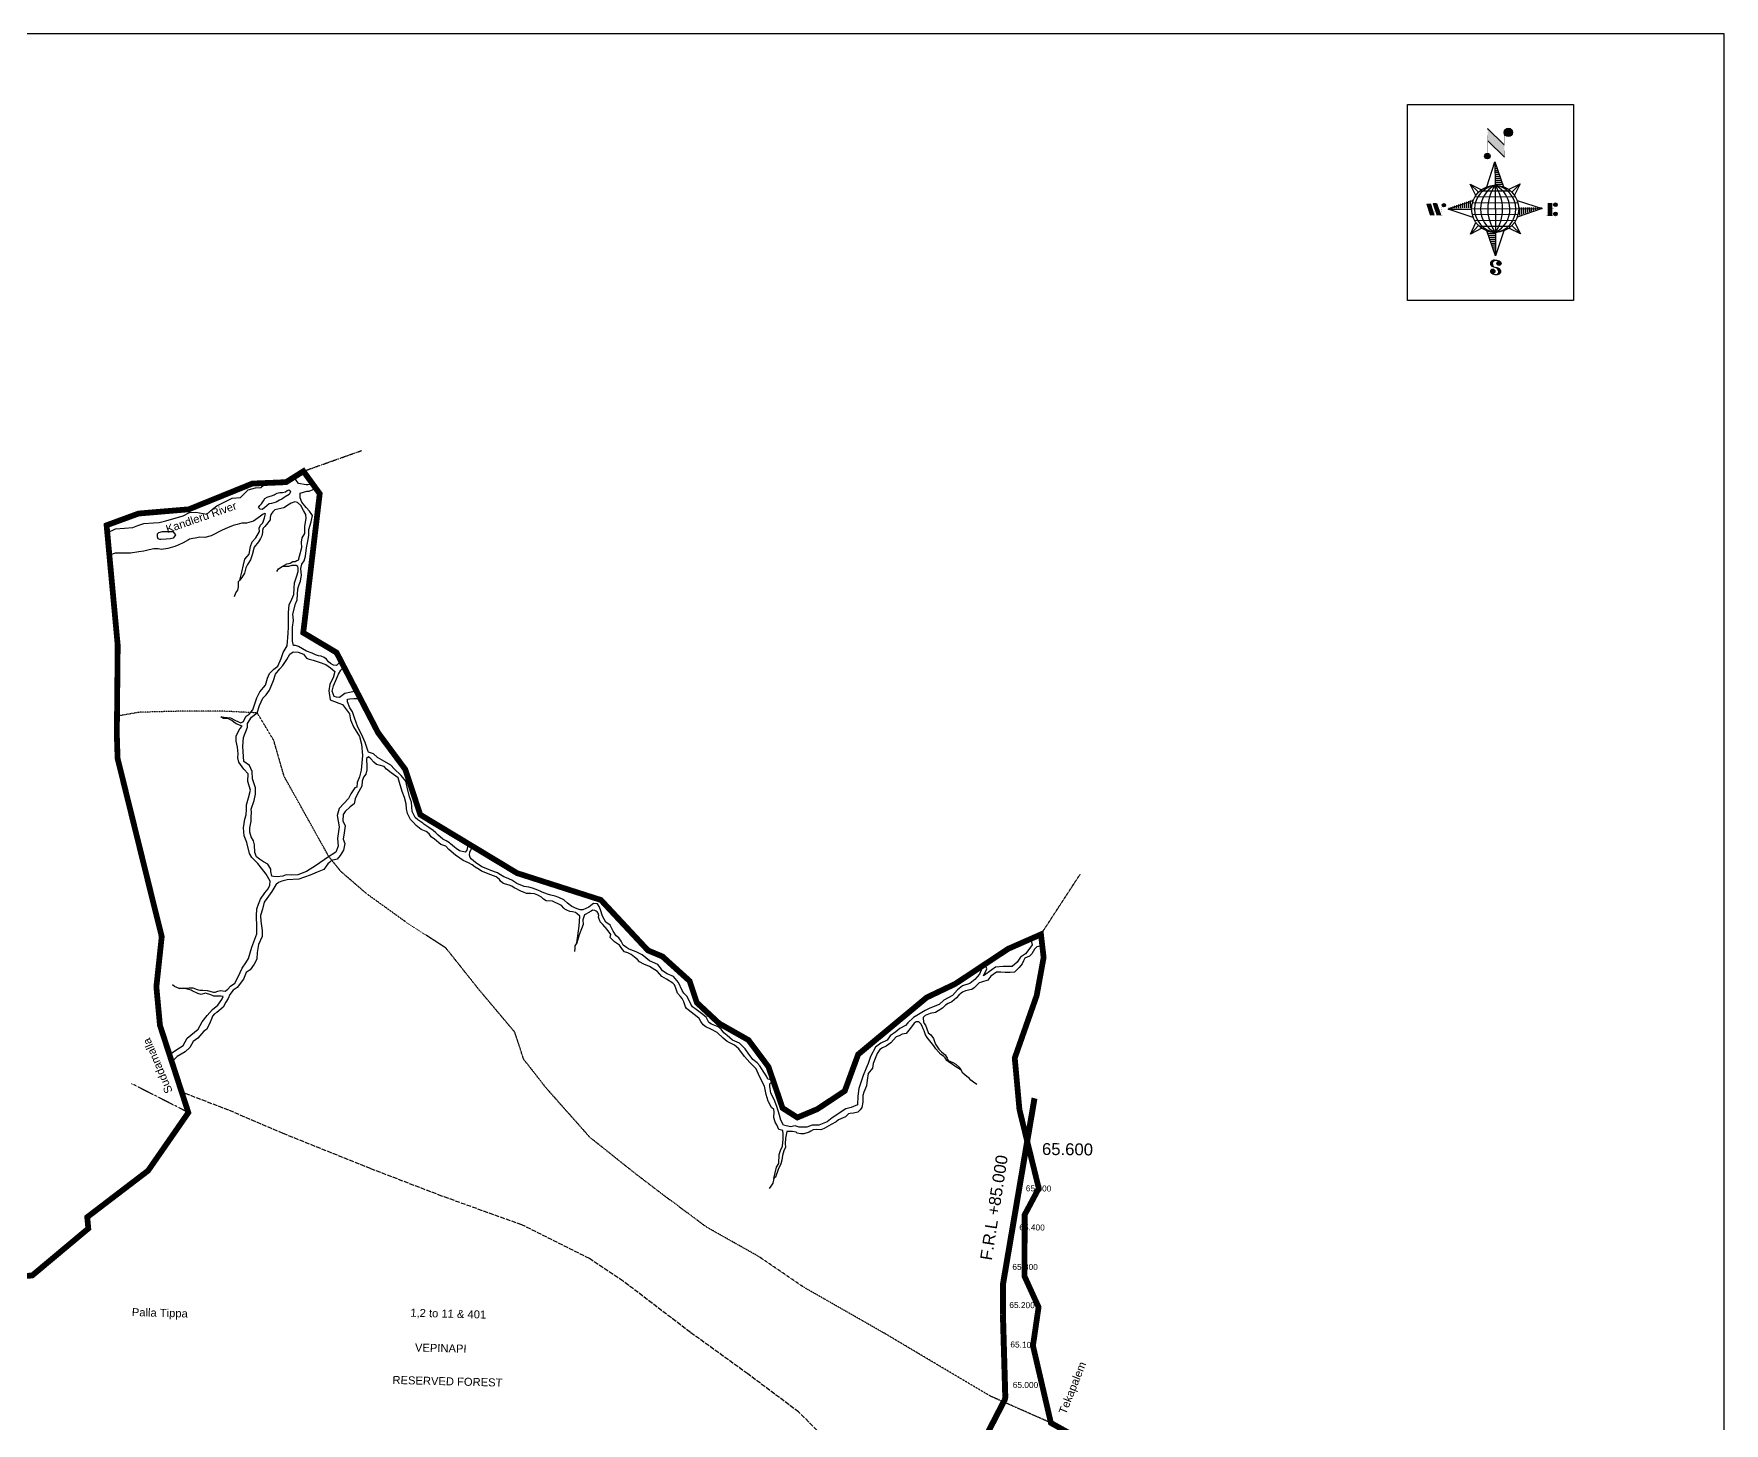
# Model space of a CAD drawing. Header units: inches. Extents: x 331956 to 347868, y 1573639 to 1584878.
# Drawn here: x 343619 to 347868, y 1581383 to 1584878 of the extents above; entities that cross this region are included whole.
import ezdxf

# ---------------------------------------------------------------- set-up
doc = ezdxf.new("R2010")
doc.units = ezdxf.units.IN
doc.header["$MEASUREMENT"] = 0
for name, pattern in [('ACAD_ISO02W100', [15, 12, -3]), ('ACAD_ISO03W100', [30, 12, -18]), ('ACAD_ISO07W100', [3, 0, -3]), ('BORDER', [1.75, 0.5, -0.25, 0.5, -0.25, 0, -0.25])]:
    doc.linetypes.add(name, pattern=pattern)
for name, color, linetype in [('AQUADUCT', 1, 'Continuous'), ('BLOCK', 7, 'Continuous'), ('bord', 1, 'Continuous'), ('C LINE COO', 6, 'Continuous'), ('CARTTRACK', 30, 'ACAD_ISO02W100'), ('NALA', 4, 'Continuous'), ('SURVEY_BND', 7, 'Continuous'), ('VILLAGE BOUNDARY', 6, 'Continuous')]:
    doc.layers.add(name, color=color, linetype=linetype)
doc.layers.add('FOOTPATH', color=150, linetype='ACAD_ISO07W100', lineweight=30)
doc.layers.add('VILL_BOUNDARY', color=6, linetype='BORDER', lineweight=30)
doc.styles.get("Standard").update_dxf_attribs({"font": 'arial.ttf'})
pattern_1 = [(267.297113149, (-8720374.938, 50637915.138), (10.5367255337, -0.497431438), [])]
pattern_2 = [(357.297113149, (-8720374.938, 50637915.138), (0.497431438, 10.5367255337), [])]

# ---------------------------------------------------------------- blocks, each defined once
blk = doc.blocks.new('*X17')
at = {"color": 0, "linetype": 'Continuous'}
for p, q in [((6321.6, 240.5), (6322.3, 241.2)), ((6321.6, 240.3), (6322.3, 241)), ((6321.6, 240.1), (6322.3, 240.8)), ((6321.6, 239.9), (6322.4, 240.7)), ((6321.6, 239.8), (6322.4, 240.6)), ((6321.6, 239.6), (6322.5, 240.5)), ((6321.6, 239.4), (6322.5, 240.3)), ((6321.6, 239.2), (6322.6, 240.2)), ((6321.7, 239.1), (6322.6, 240.1)), ((6321.8, 240.8), (6322.4, 241.4)), ((6321.8, 239), (6322.7, 240)), ((6321.8, 239), (6322.8, 239.9)), ((6321.9, 238.9), (6322.9, 239.8)), ((6322, 238.8), (6323, 239.7)), ((6322.1, 241.3), (6322.4, 241.6)), ((6322.1, 238.7), (6323.1, 239.6)), ((6322.2, 238.6), (6323.1, 239.6)), ((6322.3, 238.5), (6323.2, 239.5)), ((6322.4, 238.5), (6323.3, 239.4)), ((6322.5, 238.4), (6323.4, 239.3)), ((6322.7, 238.4), (6323.6, 239.3)), ((6322.8, 238.3), (6323.7, 239.2)), ((6322.9, 238.3), (6323.8, 239.1)), ((6323.1, 238.2), (6323.9, 239.1)), ((6323.2, 238.2), (6324, 239)), ((6323.3, 238.2), (6324.2, 239)), ((6323.5, 238.1), (6324.3, 238.9)), ((6323.7, 238.1), (6324.4, 238.9)), ((6323.8, 238.1), (6324.6, 238.8)), ((6324.1, 238.2), (6324.7, 238.8)), ((6324.3, 238.3), (6324.9, 238.8)), ((6324.6, 238.3), (6325.1, 238.8)), ((6324.8, 238.4), (6325.2, 238.8)), ((6325.1, 238.5), (6325.4, 238.8)), ((6325.4, 238.6), (6325.6, 238.8))]:
    blk.add_line(p, q, dxfattribs=at)
blk = doc.blocks.new('*X16')
at = {"color": 0, "linetype": 'Continuous'}
for p, q in [((6324.4, 240.3), (6324.5, 240.4)), ((6324.6, 240.3), (6324.8, 240.5)), ((6324.7, 240.2), (6325, 240.5)), ((6324.8, 240.2), (6325.2, 240.6)), ((6325, 240.1), (6325.5, 240.6)), ((6325.1, 240.1), (6325.6, 240.6)), ((6325.2, 240), (6325.8, 240.6)), ((6325.3, 240), (6326, 240.6)), ((6325.4, 239.9), (6326.1, 240.6)), ((6325.5, 239.8), (6326.2, 240.5)), ((6325.6, 239.8), (6326.3, 240.5)), ((6325.7, 239.7), (6326.5, 240.4)), ((6325.9, 239.6), (6326.6, 240.3)), ((6326, 239.5), (6326.7, 240.3)), ((6326, 239.4), (6326.8, 240.2)), ((6326.1, 239.3), (6327, 240.2)), ((6326.2, 239.3), (6327.1, 240.1)), ((6326.3, 239.2), (6327.1, 240)), ((6326.4, 239.1), (6327.2, 239.9)), ((6326.5, 239), (6327.3, 239.8)), ((6326.5, 238.9), (6327.4, 239.7)), ((6326.6, 238.8), (6327.5, 239.6)), ((6326.7, 238.7), (6327.5, 239.5)), ((6326.8, 238.6), (6327.6, 239.4)), ((6326.8, 238.5), (6327.7, 239.3)), ((6326.9, 238.3), (6327.8, 239.2)), ((6326.9, 238.2), (6327.9, 239.1)), ((6327, 238.1), (6327.8, 239)), ((6326.8, 236.5), (6327.4, 237)), ((6326.9, 236.8), (6327.6, 237.4)), ((6327, 237.9), (6327.8, 238.8)), ((6327, 237.8), (6327.8, 238.6)), ((6327, 237.6), (6327.8, 238.4)), ((6327, 237.4), (6327.8, 238.2)), ((6327, 237.3), (6327.8, 238)), ((6327, 237.1), (6327.8, 237.9))]:
    blk.add_line(p, q, dxfattribs=at)
blk = doc.blocks.new('H')
at = {"layer": 'bord', "extrusion": (0.000427885, 0.004792, 0.999988)}
h = blk.add_hatch(dxfattribs=at)
h.set_pattern_fill('LINE', color=8, scale=84.387686, angle=-2.70289, style=0)
h.set_pattern_definition(pattern_2)
h.paths.add_polyline_path([(-492.5, 785.6, -0.090992), (-448, 775.2), (-486.5, 912)])
h = blk.add_hatch(dxfattribs=at)
h.set_pattern_fill('LINE', color=8, scale=84.387686, angle=-92.70289, style=0)
h.set_pattern_definition(pattern_1)
h.paths.add_polyline_path([(-624.9, 665.1, -0.090992), (-614.5, 709.6), (-751.3, 671.1)])
h = blk.add_hatch(dxfattribs=at)
h.set_pattern_fill('LINE', color=8, scale=84.387686, angle=-92.70289, style=0)
h.set_pattern_definition(pattern_1)
h.paths.add_polyline_path([(-245.6, 647.2), (-372, 653.2, -0.090992), (-382.4, 608.7)])
h = blk.add_hatch(dxfattribs=at)
h.set_pattern_fill('LINE', color=8, scale=84.387686, angle=-2.70289, style=0)
h.set_pattern_definition(pattern_2)
h.paths.add_polyline_path([(-504.4, 532.7, -0.090992), (-548.9, 543.1), (-510.4, 406.3)])
for p, q in [((-519.4, 1020.4, -1216.8), (-434.7, 927.3, -1216.4)), ((-516.2, 1087.1, -1217.1), (-431.5, 994, -1216.7)), ((-538.3, 773.7, -1215.6), (-487, 906.2, -1216.3)), ((-487, 906.2, -1216.3), (-493, 779.8, -1215.7)), ((-487, 906.2, -1216.3), (-448.5, 769.4, -1215.7)), ((-626.7, 793.8, -1215.7), (-566.8, 760.2, -1215.6)), ((-626.7, 793.8, -1215.7), (-584.1, 747, -1215.5)), ((-598.9, 731, -1215.4), (-626.7, 793.8, -1215.7)), ((-421.3, 753.3, -1215.6), (-358.5, 781.1, -1215.7)), ((-358.5, 781.1, -1215.7), (-405.3, 738.5, -1215.5)), ((-358.5, 781.1, -1215.7), (-392.1, 721.2, -1215.4)), ((-864.7, 700.9, -1215.1), (-846.9, 637.7, -1214.9)), ((-846.9, 700.1, -1215.1), (-829.1, 636.9, -1214.9)), ((-829.1, 699.2, -1215.2), (-811.3, 636, -1214.9)), ((-829.1, 699.2, -1215.2), (-811.3, 698.4, -1215.2)), ((-811.3, 698.4, -1215.2), (-793.5, 635.2, -1214.9)), ((-751.8, 665.3, -1215), (-615, 703.8, -1215.3)), ((-751.8, 665.3, -1215), (-625.4, 659.3, -1215)), ((-619.3, 614, -1214.8), (-751.8, 665.3, -1215)), ((-246.1, 641.4, -1215.1), (-382.9, 602.9, -1214.9)), ((-378.6, 692.6, -1215.3), (-246.1, 641.4, -1215.1)), ((-372.5, 647.4, -1215.1), (-246.1, 641.4, -1215.1)), ((-213.5, 669.3, -1215.3), (-216.7, 600.8, -1214.9)), ((-197.2, 599.9, -1214.9), (-193.9, 668.4, -1215.3)), ((-639.4, 525.6, -1214.4), (-605.8, 585.5, -1214.7)), ((-639.4, 525.6, -1214.4), (-592.6, 568.1, -1214.6)), ((-576.6, 553.3, -1214.6), (-639.4, 525.6, -1214.4)), ((-371.2, 512.9, -1214.5), (-431.1, 546.5, -1214.6)), ((-371.2, 512.9, -1214.5), (-413.8, 559.7, -1214.7)), ((-399, 575.7, -1214.7), (-371.2, 512.9, -1214.5)), ((-510.9, 400.5, -1213.9), (-549.4, 537.2, -1214.5)), ((-459.6, 533, -1214.5), (-510.9, 400.5, -1213.9)), ((-504.9, 526.9, -1214.5), (-510.9, 400.5, -1213.9))]:
    blk.add_line(p, q, dxfattribs=at)
at = {"layer": 'bord', "color": 8, "linetype": 'ByBlock', "extrusion": (0.000427885, 0.004792, 0.999988)}
for p, q in [((-410.8, 744.2, -1215.5), (-578.1, 752.1, -1215.5)), ((-493, 779.8, -1215.7), (-504.9, 526.9, -1214.5)), ((-372.5, 647.4, -1215.1), (-625.4, 659.3, -1215)), ((-375, 679.2, -1215.3), (-619.9, 690.7, -1215.2)), ((-386.5, 711.4, -1215.4), (-605.5, 721.7, -1215.4)), ((-378, 615.9, -1214.9), (-622.9, 627.5, -1214.9)), ((-392.4, 584.9, -1214.8), (-611.4, 595.3, -1214.7)), ((-419.8, 554.6, -1214.6), (-587.1, 562.5, -1214.6))]:
    blk.add_line(p, q, dxfattribs=at)
at = {"layer": 'bord', "extrusion": (0.000427885, 0.004792, 0.999988), "elevation": -1212.1}
for points, const_width in [([(-522, 959.6), (-515.7, 1092.9)], 1.61), ([(-434.2, 933.1), (-427.9, 1066.5)], 1.61), ([(-870.1, 707), (-846.4, 705.9)], 0.642), ([(-828.6, 642.7), (-855.2, 643.9)], 0.642), ([(-828.6, 642.7), (-821, 678)], 0.642), ([(-810.8, 641.8), (-784.1, 640.6)], 0.642), ([(-793, 641), (-781.6, 693.9)], 0.642), ([(-222.7, 675.6), (-173.8, 673.3)], 0.706), ([(-194.8, 644.8), (-185, 644.4)], 0.706), ([(-177.1, 604.8), (-226, 607.1)], 0.706)]:
    blk.add_lwpolyline(points, dxfattribs=dict(at, const_width=const_width))
for points, const_width in [([(-413.7, 1073.1, 1), (-397.6, 1057.7, 1)], 22.3), ([(-530.3, 949.5, 1), (-519.6, 939.3, 1)], 14.8), ([(-775.9, 696.6, 1), (-769.5, 690.4, 1)], 8.9), ([(-177.8, 666.9, 1), (-170.8, 660.1, 1)], 9.79), ([(-180.1, 618, 1), (-173.1, 611.2, 1)], 9.79), ([(-489.8, 361.7, 1), (-498.1, 369.1, 1)], 11.1), ([(-525.2, 321.6, 1), (-533.4, 328.9, 1)], 11.1)]:
    blk.add_lwpolyline(points, format="xyb", close=True, dxfattribs=dict(at, const_width=const_width))
for points in [[(-537, 317.4), (-530.7, 310.5), (-519.8, 306.8), (-504.9, 306.9), (-493.9, 310), (-486.3, 317.7), (-486.5, 325.8), (-490.6, 333.3), (-493.5, 336.2), (-502.8, 340.9), (-522.5, 347.3), (-530.4, 351.6), (-533.7, 354.6), (-537.4, 362.6), (-537, 373.4), (-530, 380.7), (-520, 384.1), (-503.5, 384.2), (-492.5, 379.9), (-487.1, 373.3)], [(-522.5, 347.6), (-526.2, 353.8), (-527.8, 360.6), (-527.9, 370.6), (-525.9, 375.5), (-521.3, 381.2), (-514.5, 384.4)], [(-504.9, 306.9), (-499, 312.4), (-497, 319.4), (-497.5, 326.5), (-501.2, 335.4), (-509.2, 343.2)]]:
    blk.add_lwpolyline(points, dxfattribs=at)
at = {"layer": 'bord', "extrusion": (0.000427885, 0.004792, 0.999988)}
for centre, radius in [((-405.6, 1065.4, -1212.1), 22.3), ((-525, 944.4, -1212.1), 14.8), ((-498.4, 659.1, -1212.1), 126.6), ((-772.7, 693.5, -1212.1), 8.9), ((-174.3, 663.5, -1212.1), 9.79), ((-176.6, 614.6, -1212.1), 9.79), ((-494, 365.4, -1212.1), 11.1), ((-529.3, 325.2, -1212.1), 11.1)]:
    blk.add_circle(centre, radius, dxfattribs=at)
at = {"layer": 'bord', "color": 8, "linetype": 'ByBlock', "extrusion": (0.000427885, 0.004792, 0.999988)}
for centre, radius, start, end in [((-481.5, 658.3, -1212.1), 127.7, 94.92536, 259.66906), ((-436.8, 656.2, -1212.1), 140.8, 113.28644, 241.30798), ((-315.9, 650.5, -1212.1), 222.3, 142.58916, 212.00526), ((-560.1, 662.1, -1212.1), 140.8, 293.28644, 61.30798), ((-681, 667.8, -1212.1), 222.3, 322.58916, 32.00526), ((-515.4, 659.9, -1212.1), 127.7, 274.92536, 79.66906)]:
    blk.add_arc(centre, radius, start, end, dxfattribs=at)
at = {"layer": 'bord', "extrusion": (0.000427885, 0.004792, 0.999988)}
for points in [[(-515.7, 1092.9, -1212.1), (-431, 999.8, -1212.1), (-518.9, 1026.2, -1212.1), (-434.2, 933.1, -1212.1)], [(-864.1, 706.7, -1212.1), (-846.4, 705.9, -1212.1), (-846.3, 643.5, -1212.1), (-828.6, 642.7, -1212.1)], [(-828.6, 705, -1212.1), (-810.8, 704.2, -1212.1), (-810.8, 641.8, -1212.1), (-793, 641, -1212.1)], [(-193.4, 674.2, -1212.1), (-196.6, 605.7, -1212.1), (-213, 675.1, -1212.1), (-216.2, 606.7, -1212.1)]]:
    blk.add_solid(points, dxfattribs=at)
at = {"layer": 'bord', "extrusion": (0.000427885, 0.004792, 0.999988), "xscale": 7.977342409717546, "yscale": 7.977342408231451, "zscale": 7.977342408476333, "rotation": 138.0840426661453}
for name, p in [('*X16', (38300.5, -31929.4, -1212.1)), ('*X17', (38314.4, -31950.9, -1212.1))]:
    blk.add_blockref(name, p, dxfattribs=at)

msp = doc.modelspace()

# ---------------------------------------------------------------- linework, layer by layer
at = {"layer": 'BLOCK', "color": 1, "const_width": 15}
msp.add_lwpolyline([(346134.5, 1582200.5, 0.0218), (346134.1, 1582198.8), (346055.3, 1581733.7, 0.04199), (346055, 1581730.3), (346055, 1581657.3, 0.007074), (346055, 1581656.7), (346060.9, 1581450.2, -0.126823), (346058.6, 1581440.4), (345984.2, 1581296.1, -0.217334)], format="xyb", dxfattribs=at)
at = {"layer": 'BLOCK', "color": 2}
for p in [(346130, 1582174.5), (346113.3, 1582075.9), (346096.6, 1581977.3), (346079.9, 1581878.7), (346063.2, 1581780.1), (346055, 1581680.8), (346057.2, 1581580.8), (346060, 1581480.8), (346031.5, 1581387.8)]:
    msp.add_point(p, dxfattribs=at)
at = {"layer": 'C LINE COO', "color": 0}
msp.add_lwpolyline([(331956.3, 1573639.2), (347868, 1573639.2), (347868, 1584877.7), (331956.3, 1584877.7), (331956.3, 1573639.2)], dxfattribs=at)
at = {"layer": 'CARTTRACK'}
msp.add_lwpolyline([(346382.3, 1580789), (346133.6, 1580917.3), (346091.4, 1580947.7), (345980.4, 1580987.4), (345916.3, 1581034.6), (345861.7, 1581101.1), (345791.1, 1581147.9), (345719.5, 1581199.1), (345653.6, 1581264.6), (345598.8, 1581354.5), (345541.3, 1581411.6), (345413.7, 1581507.2), (345269.3, 1581611.6), (345100.1, 1581740.8), (345015.9, 1581797.1), (344845.6, 1581882.3), (344644.9, 1581954.3), (344465.5, 1582023.5), (344245.6, 1582111.8), (344108.9, 1582170.6), (343990.8, 1582215.8)], dxfattribs=at)
at = {"layer": 'FOOTPATH', "ltscale": 0.002}
msp.add_lwpolyline([(346175.6, 1581383.9), (346023.6, 1581451.1), (345757.5, 1581609.1), (345554.6, 1581725), (345442.1, 1581801.9), (345310.5, 1581876.1), (345197.1, 1581960.4), (345128.5, 1582012.9), (345017.2, 1582101.8), (344907, 1582226.2), (344850.5, 1582298.5), (344827.9, 1582366.8), (344738.2, 1582473.5), (344655, 1582578.2), (344555, 1582643.1), (344456.1, 1582714.4), (344391.8, 1582769.9), (344360.9, 1582807.9), (344248.4, 1583009.9), (344222.3, 1583100.4), (344180.7, 1583169.7), (344082.8, 1583174.4), (343986.4, 1583173.9), (343884.4, 1583171.2), (343828.2, 1583161.5)], dxfattribs=at)
at = {"layer": 'NALA'}
for points in [[(344319.5, 1583746.1), (344307.7, 1583743.4), (344303.6, 1583743.5), (344284, 1583746.7), (344278.3, 1583755.3), (344272.6, 1583762.3)], [(343803.8, 1583622.6), (343824.5, 1583632.5), (343847.3, 1583633.9), (343868.1, 1583635.8), (343880.2, 1583641.4), (343895.5, 1583646.2), (343919.9, 1583648), (343933.9, 1583648.9), (343951.1, 1583652.4), (343994.6, 1583665), (344010, 1583673.8), (344026.4, 1583674.2), (344054.2, 1583669.9), (344068.5, 1583682.3), (344079.1, 1583690.4), (344110.6, 1583706.4), (344117.5, 1583709.8), (344138.3, 1583711), (344157.9, 1583730.4), (344176.4, 1583736), (344190, 1583736.4), (344202.2, 1583747.8)], [(344192.8, 1583681.5), (344187.9, 1583682.3), (344187.9, 1583682.3), (344183.7, 1583686.6), (344186.8, 1583691.3), (344191.2, 1583695.8), (344196.1, 1583703.1), (344199.5, 1583708.5), (344205.5, 1583712.2), (344213.4, 1583714.4), (344216.3, 1583715.3), (344223.2, 1583718.2), (344226, 1583719.7), (344230.7, 1583722), (344237.6, 1583723.9), (344243.9, 1583723.8), (344251.3, 1583725.9), (344256.1, 1583728.7), (344259.7, 1583730.4), (344263.5, 1583728.2), (344264.2, 1583725.6), (344260.7, 1583719.1), (344250.6, 1583713.5), (344248.2, 1583711.6), (344242.3, 1583707.6), (344236.8, 1583705), (344227.8, 1583700), (344216.8, 1583696.6), (344210.3, 1583695.3), (344199.1, 1583685.5), (344192.8, 1583681.5)], [(346125.4, 1582601.5), (346128.5, 1582586.7), (346122.3, 1582577.7), (346112.1, 1582563.6), (346099.3, 1582555.7), (346091, 1582542.4), (346078.1, 1582531.5), (346066.7, 1582531.8), (346055.5, 1582532.1), (346036.3, 1582529.8), (346027.2, 1582523.2), (346005.8, 1582508.1), (346014.3, 1582525.9), (346010.5, 1582537.7), (346002.3, 1582532.6), (346002, 1582527.1), (345996.1, 1582512.9), (345984.4, 1582499.3), (345971.5, 1582489.5), (345953.3, 1582482.9), (345940.5, 1582473.4), (345928.5, 1582459.2), (345906.4, 1582447.6), (345894.5, 1582436.1), (345871.6, 1582427.3), (345859.4, 1582421), (345830.3, 1582403.6), (345816.2, 1582390), (345810.4, 1582383.7), (345795.7, 1582375.9), (345785.5, 1582367.2), (345771.3, 1582357.5), (345764.4, 1582346.5), (345748.4, 1582338.9), (345735.1, 1582328.7), (345721.9, 1582305.8), (345716.6, 1582287.7), (345711.1, 1582276.4), (345703.3, 1582258.1), (345693.1, 1582225), (345690.6, 1582205.5), (345689.4, 1582183.6), (345673.4, 1582177.3), (345660.1, 1582173.6), (345625.4, 1582151.3), (345613.5, 1582140.9), (345592.5, 1582132.7), (345575.3, 1582133.2), (345562.2, 1582128), (345543, 1582127.8), (345533, 1582130.8), (345521.3, 1582128.5), (345503.8, 1582132.9), (345496.4, 1582145.4), (345493.5, 1582157.6), (345486.5, 1582180.1), (345479.6, 1582197.4), (345471.3, 1582213.4), (345469.2, 1582230.1), (345469.4, 1582236.5), (345476, 1582243.6), (345472.6, 1582247.1), (345464.2, 1582248.5), (345460.3, 1582255.7), (345452.1, 1582268.7), (345444.3, 1582282.3), (345437.1, 1582289.6), (345426.4, 1582297.8), (345414.6, 1582313.6), (345406.9, 1582324.5), (345392.6, 1582339), (345375.2, 1582346.8), (345362.2, 1582358.1), (345353.5, 1582364.7), (345346.8, 1582374), (345339.2, 1582379.9), (345331.1, 1582383.3), (345322.4, 1582386.7), (345315.5, 1582391.2), (345308.9, 1582404.8), (345297.5, 1582413.5), (345290.9, 1582418.3), (345283.8, 1582423.5), (345274.6, 1582430.3), (345270.8, 1582437), (345261.7, 1582456), (345253, 1582465.1), (345248.6, 1582471.2), (345239.9, 1582491.8), (345227, 1582506.3), (345211.4, 1582513.3), (345199.7, 1582520.9), (345194.4, 1582528.8), (345187.6, 1582537), (345166.5, 1582545.8), (345147.8, 1582561.4), (345132.9, 1582568.9), (345119.6, 1582573.5), (345114.1, 1582575.9), (345108.5, 1582579.7), (345100.7, 1582585.4), (345095.2, 1582595.4), (345089.7, 1582604.2), (345082.5, 1582609.2), (345075.5, 1582621), (345067.4, 1582635.9), (345056.8, 1582643.3), (345048.7, 1582658.6), (345043.8, 1582674), (345039.7, 1582683), (345036, 1582689.5), (345025.5, 1582690), (345022.3, 1582688.2), (345014.3, 1582680.7), (344999.3, 1582674.4), (344992, 1582674.6), (344984.4, 1582677.1), (344971.2, 1582682.5), (344960.3, 1582691.2), (344950.9, 1582699.9), (344938.9, 1582705), (344929.6, 1582708.7), (344918.4, 1582711), (344910.1, 1582713.5), (344903.3, 1582716.2), (344897.2, 1582718.8), (344893.5, 1582720.8), (344886.3, 1582723.7), (344872.5, 1582729), (344863.4, 1582731.8), (344851.5, 1582732.8), (344832.9, 1582740.5), (344821, 1582749.2), (344807, 1582754.6), (344800.4, 1582757.5), (344788.2, 1582764.9), (344784.4, 1582767.3), (344767.9, 1582773.6), (344760.4, 1582776.8), (344745.5, 1582782.9), (344729.5, 1582793.3), (344719, 1582801.8), (344715.9, 1582806), (344714.2, 1582811.5), (344714.6, 1582820), (344722.6, 1582833.8), (344710.5, 1582841.1), (344707.1, 1582824.8), (344703.5, 1582819), (344689.2, 1582823), (344680.7, 1582828.9), (344676.7, 1582832.2), (344666.6, 1582840.7), (344664.1, 1582843.3), (344655.8, 1582847.6), (344647.2, 1582851.9), (344634.4, 1582862.7), (344629.5, 1582868.1), (344622.6, 1582873.5), (344612.3, 1582881.6), (344599.7, 1582889.6), (344596.5, 1582892.2), (344584.5, 1582900.5), (344577.8, 1582907), (344569.7, 1582921.6), (344568.5, 1582945), (344563.5, 1582958.6), (344557.1, 1582982.9), (344554.2, 1582998), (344542.5, 1583012.2), (344524.6, 1583028.6), (344516.2, 1583038.4), (344494.3, 1583051.1), (344482.8, 1583057.5), (344472.5, 1583066.7), (344460.3, 1583070.7), (344459.8, 1583072.4), (344451.7, 1583095.5), (344443.1, 1583116.5), (344433.4, 1583133.4), (344425.3, 1583157.1), (344419.8, 1583172.7), (344413.6, 1583182.7), (344407.8, 1583197.9), (344407.5, 1583204.1), (344413, 1583204.9), (344423.3, 1583206), (344431.8, 1583205.8), (344436.4, 1583212.4), (344430.3, 1583224.3), (344416.9, 1583221.4), (344400.6, 1583218.4), (344387.5, 1583208.7), (344380, 1583208.9), (344373.9, 1583211.1), (344368.7, 1583224.7), (344372.7, 1583237.6), (344384.6, 1583266.7), (344390.4, 1583277.1), (344399, 1583284.8), (344392.3, 1583297.6), (344386.3, 1583295.4), (344379.5, 1583288.5), (344372.2, 1583289.4), (344365.2, 1583293.7), (344359.8, 1583297.8), (344354.7, 1583305), (344348.8, 1583309.3), (344341.6, 1583312.2), (344335, 1583313.3), (344326.8, 1583316), (344318.7, 1583319.8), (344304.3, 1583325.1), (344294.4, 1583330.6), (344284.7, 1583336.3), (344276.8, 1583339), (344271.5, 1583339.6), (344269, 1583349.7), (344269.4, 1583365.7), (344269.2, 1583385.1), (344272.2, 1583402.4), (344270.1, 1583418), (344276.4, 1583443.6), (344281.3, 1583454.2), (344282.4, 1583481.6), (344286.1, 1583492.4), (344289.8, 1583501), (344290.9, 1583512), (344291.5, 1583515.4), (344289.9, 1583532.7), (344293.1, 1583543.8), (344298.8, 1583552.1), (344302.1, 1583563.7), (344304.4, 1583584.9), (344308.9, 1583605.9), (344310, 1583616.4), (344310, 1583616.4), (344310.6, 1583631), (344316.1, 1583650), (344319.3, 1583665.8), (344311.6, 1583676.9), (344303.8, 1583686), (344292.5, 1583700), (344288.6, 1583710.4), (344288.9, 1583722), (344305.7, 1583727.4), (344311, 1583727.5), (344320.9, 1583731.2), (344327.8, 1583734.7)], [(343960.1, 1582310.3), (343976, 1582321.8), (343994.2, 1582333.1), (344004.3, 1582351.6), (344032.3, 1582374.1), (344042.2, 1582392.4), (344055, 1582408.7), (344068.5, 1582423.6), (344082, 1582434.9), (344092, 1582448.7), (344094.8, 1582456.1), (344088.8, 1582457.4), (344086.2, 1582457.3), (344076.8, 1582457.3), (344071.5, 1582457.5), (344064.2, 1582460.7), (344051, 1582464.6), (344040, 1582461.4), (344031.4, 1582463.6), (344017.1, 1582470.8), (344014.2, 1582472.7), (343997.6, 1582476.3), (343984.1, 1582476.7), (344009.9, 1582478.2), (344018.5, 1582478), (344029.9, 1582474.1), (344036.5, 1582472.7), (344044.1, 1582472.6), (344054.4, 1582471.5), (344070.5, 1582467.1), (344074.9, 1582467), (344081.7, 1582469.8), (344088.1, 1582471.1), (344100, 1582470), (344106.7, 1582474.6), (344113.7, 1582482.7), (344124.4, 1582489.8), (344132.4, 1582505.5), (344142.5, 1582527.6), (344152.3, 1582540.8), (344158.8, 1582552.3), (344167.3, 1582580.2), (344179.3, 1582614.2), (344179.3, 1582631.3), (344178.8, 1582659.6), (344179.4, 1582676.9), (344184.1, 1582688.8), (344188.6, 1582701.6), (344199.8, 1582717.2), (344208.2, 1582727.3), (344212.6, 1582736.4), (344213.3, 1582746.1), (344203.5, 1582764.4), (344191.5, 1582779), (344182.1, 1582790.6), (344173.5, 1582799.5), (344167, 1582806.4), (344161.6, 1582816.2), (344154.7, 1582843.7), (344148.2, 1582860.5), (344146.3, 1582880.8), (344149.3, 1582902.6), (344152.4, 1582913.1), (344153.5, 1582926.4), (344153.8, 1582938.6), (344158.3, 1582956.3), (344163.3, 1582975.5), (344157.4, 1582997.1), (344157.8, 1583016.2), (344146.8, 1583028.2), (344134.7, 1583045.9), (344132.1, 1583056.5), (344132.3, 1583067.1), (344131.1, 1583083.9), (344127.5, 1583098.6), (344127.8, 1583112), (344137.2, 1583130), (344143, 1583136.7), (344127.7, 1583142.4), (344121.8, 1583146.6), (344117, 1583150.3), (344108.6, 1583154.6), (344096, 1583155.3), (344089.2, 1583159.6), (344113.8, 1583157.2), (344125.9, 1583150.5), (344139.2, 1583145.1), (344146.5, 1583148.2), (344149.1, 1583155.9), (344152.4, 1583161.8), (344160.1, 1583166.8), (344169.4, 1583177), (344179.4, 1583207.7), (344186.8, 1583222.3), (344201, 1583239.3), (344206.7, 1583256.7), (344211.8, 1583268.7), (344222.5, 1583279.9), (344232.7, 1583287.6), (344240.5, 1583306.2), (344245.7, 1583321.3), (344256.2, 1583338.4), (344258.8, 1583370.1), (344259, 1583385.5), (344259.3, 1583422.1), (344261.2, 1583441.8), (344267.5, 1583455.4), (344272.7, 1583467.7), (344273.1, 1583483.7), (344274.4, 1583497), (344280.2, 1583514.3), (344283.1, 1583525), (344283.3, 1583533.4), (344282.6, 1583537.6), (344278.7, 1583540.7), (344276.3, 1583540.8), (344273.1, 1583540.5), (344267.3, 1583540), (344259, 1583538.2), (344253.4, 1583537.8), (344249.4, 1583537.9), (344243, 1583538), (344255.2, 1583544.5), (344263.8, 1583546.3), (344269.7, 1583550.1), (344276.3, 1583550.8), (344280.4, 1583552.7), (344285, 1583554.6), (344285.3, 1583557.8), (344287.1, 1583563.7), (344293, 1583585.5), (344291.8, 1583599.3), (344293.2, 1583610.1), (344299.9, 1583620.5), (344300.2, 1583639.7), (344303.9, 1583658.2), (344302.9, 1583668.4), (344296.6, 1583679.1), (344289.9, 1583691.5), (344281.5, 1583698.9), (344275.3, 1583700.3), (344266, 1583697.5), (344257.9, 1583692.5), (344254.6, 1583689.4), (344247.7, 1583685.2), (344224.8, 1583680), (344220.1, 1583675.7), (344215.1, 1583668.4), (344213.3, 1583661.5), (344213, 1583655.1), (344203.7, 1583643.4), (344199.5, 1583638.5), (344195.6, 1583634.2), (344193.7, 1583628.4), (344193.5, 1583623.2), (344192.3, 1583615.3), (344189.2, 1583607.9), (344183.7, 1583599.7), (344172.6, 1583586.6), (344167.5, 1583567.4), (344164, 1583555), (344156.1, 1583542.6), (344152.3, 1583534.7), (344148.3, 1583521.2), (344141.9, 1583510), (344136.5, 1583503.1), (344141.6, 1583524), (344146.1, 1583542.3), (344149.6, 1583556.2), (344160.7, 1583568.9), (344164, 1583587.8), (344167.9, 1583600.1), (344177.2, 1583609.9), (344186, 1583626), (344185.4, 1583634.6), (344188.6, 1583641.6), (344194.4, 1583647.6), (344199.3, 1583660.1), (344201.7, 1583670.2), (344199.4, 1583671.5), (344195.5, 1583669.6), (344189, 1583664.2), (344182.9, 1583660.3), (344170.9, 1583652.2), (344153.9, 1583647), (344142.1, 1583646.7), (344130.2, 1583643.6), (344119.9, 1583640.9), (344105.8, 1583634.8), (344092.8, 1583629.2), (344065.1, 1583615.4), (344048.8, 1583611), (344036, 1583611.3), (344024.9, 1583609.2), (344019.1, 1583607.9), (344010.7, 1583606.9), (344007.6, 1583605), (343994.2, 1583597.4), (343983.3, 1583592.6), (343973.8, 1583588.3), (343955.7, 1583582.9), (343940.4, 1583580.9), (343931.5, 1583582.3), (343920.7, 1583582.6), (343909.2, 1583579.9), (343895.9, 1583576.2), (343883, 1583575.1), (343862.1, 1583571), (343840.1, 1583571.2), (343823.7, 1583571.2), (343809, 1583566.1)], [(343973.9, 1583615.3), (343969.1, 1583609.1), (343962.6, 1583607.2), (343952, 1583606.7), (343938.2, 1583605.8), (343935.5, 1583605.9), (343931.8, 1583607.1), (343929.9, 1583612.4), (343930.1, 1583620), (343933.4, 1583623.1), (343942.9, 1583625.8), (343968.6, 1583625.5), (343975, 1583617.1), (343973.9, 1583615.3)], [(344229.9, 1583524.9), (344233.9, 1583532), (344243, 1583538)], [(344123.4, 1583462.4), (344126.5, 1583471.9), (344131.8, 1583478.7), (344133.4, 1583486.4), (344133.5, 1583493.8), (344133.7, 1583499.8), (344136.5, 1583503.1)], [(344244.9, 1582758.8), (344230.8, 1582757.7), (344221.7, 1582758), (344217.1, 1582758.9), (344214.9, 1582770.8), (344214.8, 1582776.3), (344207.1, 1582789.2), (344196.2, 1582794.7), (344186.4, 1582801.6), (344178.9, 1582807.8), (344174.4, 1582818.4), (344173.5, 1582838.2), (344171.6, 1582848.2), (344165.5, 1582858.3), (344161.9, 1582869.4), (344162.2, 1582880.4), (344165.1, 1582897.1), (344165.3, 1582907.6), (344165.9, 1582920.3), (344165.3, 1582927.3), (344173.3, 1582949.1), (344175.9, 1582965.6), (344176.3, 1582981), (344169.1, 1583003.8), (344168.2, 1583022.7), (344161.1, 1583037.8), (344147.3, 1583047.5), (344146, 1583059.9), (344144.7, 1583085.3), (344145.8, 1583107.6), (344156.4, 1583133.7), (344156.3, 1583143.3), (344166.4, 1583158.8), (344180.7, 1583169.7), (344186.4, 1583188), (344194.9, 1583207.1), (344202.8, 1583215.2), (344211.7, 1583227.1), (344221.6, 1583251.1), (344226.6, 1583267.4), (344237.3, 1583280.1), (344244.9, 1583288.7), (344255.2, 1583304.3), (344262.6, 1583317.8), (344271.3, 1583323.1), (344283.6, 1583322.4), (344297, 1583317.4), (344304.3, 1583307), (344311.2, 1583304.7), (344321.6, 1583302.4), (344336.6, 1583297.4), (344353.4, 1583291.1), (344364.6, 1583282.8), (344375.5, 1583273.6), (344371.5, 1583257.6), (344363.3, 1583242), (344360.2, 1583224.8), (344363.8, 1583202.5), (344386.1, 1583194.4), (344395.1, 1583191), (344412.9, 1583167.2), (344415.2, 1583152), (344422.6, 1583134.7), (344437.6, 1583109.9), (344443, 1583091.4), (344445.2, 1583062.3), (344443.3, 1583043.8), (344441.9, 1583025.5), (344437.5, 1583008.5), (344432.1, 1582995), (344430.8, 1582983.3), (344425.9, 1582981.2), (344416.2, 1582965.9), (344410, 1582954.6), (344386.9, 1582929.6), (344381.3, 1582911.6), (344386.9, 1582882.9), (344382, 1582854.1), (344384, 1582834.5), (344378, 1582819.7), (344357.6, 1582805.6), (344329.4, 1582786.6), (344304.3, 1582771.1), (344282.9, 1582762.4), (344265.7, 1582761.8), (344253.3, 1582762.1), (344244.9, 1582758.8)], [(346153.9, 1582583.5), (346140, 1582581), (346134.2, 1582575.1), (346127.6, 1582564), (346121.7, 1582558.2), (346110.3, 1582553.1), (346107.1, 1582546.2), (346103.5, 1582538.2), (346095.6, 1582529), (346084.4, 1582517.2), (346073.4, 1582516.7), (346060.5, 1582517), (346050.1, 1582517.5), (346044.2, 1582517.6), (346039, 1582517.3), (346024.3, 1582507.7), (346017, 1582497.8), (346001, 1582492.6), (345995.1, 1582491.1), (345988.4, 1582484.3), (345983, 1582478.1), (345977.1, 1582474.4), (345971.4, 1582473.3), (345965.1, 1582471.7), (345960.9, 1582471), (345953.6, 1582467.3), (345949.9, 1582464.6), (345943.9, 1582459.6), (345938.7, 1582452.9), (345926.8, 1582442.9), (345917.7, 1582439.1), (345910.7, 1582434.7), (345902.7, 1582427.1), (345892.1, 1582420.1), (345885.4, 1582416.4), (345871.8, 1582413.6), (345859.8, 1582408.5), (345854.9, 1582403.6), (345854.6, 1582401.6), (345855.2, 1582392.8), (345857.3, 1582388.9), (345860.4, 1582384.2), (345867, 1582366.2), (345867.2, 1582365.4), (345873.7, 1582360.2), (345880.7, 1582350.4), (345883.1, 1582343.5), (345885.8, 1582336.6), (345894.1, 1582324), (345900.8, 1582317), (345909.5, 1582309.9), (345914.5, 1582301), (345917.5, 1582295.1), (345929.3, 1582290), (345936.8, 1582286.4), (345946.6, 1582276.7), (345949.9, 1582271), (345934.1, 1582281.6), (345924.6, 1582287.9), (345917.9, 1582292.3), (345914.3, 1582295.4), (345909.9, 1582302.1), (345905.4, 1582306), (345899, 1582310.8), (345886.3, 1582324.4), (345881.5, 1582332.3), (345864.7, 1582353.1), (345860.6, 1582359.7), (345857, 1582369.8), (345854.8, 1582375.3), (345851.9, 1582382), (345848.8, 1582387.3), (345843.7, 1582392.4), (345837.1, 1582392.4), (345832.2, 1582389.3), (345825.1, 1582380.2), (345811.4, 1582363.1), (345801.8, 1582361.9), (345794.2, 1582357.9), (345786.9, 1582354.9), (345773.5, 1582340), (345761.1, 1582331.5), (345752, 1582327.3), (345745.6, 1582322.7), (345742.3, 1582317.9), (345739, 1582313.4), (345732.1, 1582296.1), (345728.7, 1582288), (345727.2, 1582276.4), (345716.4, 1582263), (345714.1, 1582246), (345711.8, 1582231.8), (345705.6, 1582216.1), (345702.9, 1582207.3), (345702.9, 1582190.9), (345700.4, 1582177.5), (345696.4, 1582171), (345690.2, 1582165.1), (345679.3, 1582163.2), (345671.2, 1582161.8), (345666.6, 1582161.3), (345658.9, 1582153.7), (345641.7, 1582146.1), (345636.1, 1582141.4), (345623.2, 1582134.4), (345605.9, 1582124.8), (345597.1, 1582121.2), (345586.5, 1582121.5), (345578.2, 1582120.9), (345572.1, 1582117.4), (345567.6, 1582115.3), (345554.7, 1582111.1), (345547.2, 1582111.2), (345537.8, 1582113.1), (345534.9, 1582115), (345525.9, 1582117.2), (345517.6, 1582116.6), (345511.6, 1582116.7), (345508.7, 1582100.3), (345507.5, 1582085.6), (345508.1, 1582077.8), (345503.9, 1582068.2), (345501.2, 1582056.3), (345499.1, 1582044.7), (345496.8, 1582035.5), (345489.8, 1582021.1), (345483.1, 1582002.4), (345479.2, 1581999), (345485.9, 1582026.8), (345491.4, 1582036.1), (345492.8, 1582058.7), (345496.3, 1582069.2), (345501.1, 1582079.8), (345502.6, 1582097.2), (345502.9, 1582109.8), (345501.7, 1582119.3), (345491.5, 1582122.3), (345486.4, 1582133.3), (345482.1, 1582140), (345479.2, 1582152.5), (345479.6, 1582166), (345479.5, 1582172.2), (345473.6, 1582177.6), (345465.5, 1582191.4), (345465.2, 1582193.4), (345459.7, 1582209.6), (345455.4, 1582231.2), (345443.4, 1582255.2), (345434.6, 1582274.7), (345418.7, 1582290.1), (345405.2, 1582305.9), (345390.8, 1582324.6), (345379.9, 1582333.7), (345361.5, 1582343.2), (345351.6, 1582351.4), (345336.3, 1582365.9), (345320.5, 1582374), (345308.2, 1582379.8), (345301.7, 1582385.1), (345295.7, 1582393.5), (345291.1, 1582401.1), (345286.1, 1582405.2), (345264.2, 1582422.6), (345259.7, 1582426.6), (345257.4, 1582430.4), (345252.9, 1582443.3), (345248.4, 1582451.1), (345244.7, 1582456), (345237.1, 1582464.8), (345232.8, 1582477), (345229.8, 1582485.5), (345225.1, 1582490), (345209.1, 1582500.1), (345197.8, 1582507), (345186.6, 1582519.3), (345166.4, 1582531.6), (345152.2, 1582537.9), (345141.1, 1582544), (345136.3, 1582549.6), (345128.6, 1582555.6), (345120.9, 1582562.2), (345112.5, 1582566), (345104.2, 1582569.1), (345098.5, 1582574.4), (345091.1, 1582585.2), (345078.8, 1582593.9), (345067.8, 1582604.8), (345069.2, 1582612.4), (345060.5, 1582625), (345049.3, 1582637.3), (345042.7, 1582644.1), (345038.7, 1582656), (345038.9, 1582660.4), (345037.6, 1582666.1), (345035.2, 1582669), (345032.7, 1582671), (345029.1, 1582673.1), (345023.3, 1582673.5), (345020.4, 1582671.3), (345012.5, 1582666.5), (345006.8, 1582663.1), (345003.1, 1582661.5), (344998.8, 1582649.2), (344999.7, 1582637.7), (344990.2, 1582611.5), (344983.7, 1582591.7), (344990.1, 1582633.3), (344991.4, 1582658.8), (344984.9, 1582664.2), (344980.5, 1582667.5), (344972.9, 1582669.3), (344966.3, 1582670.1), (344958.8, 1582673.3), (344953.8, 1582676.2), (344951.5, 1582678.9), (344945.2, 1582685.1), (344923, 1582696.4), (344906.9, 1582696.8), (344899.8, 1582701), (344895.3, 1582706.1), (344886, 1582711.2), (344877.4, 1582714.2), (344867.4, 1582715.2), (344857.8, 1582715.7), (344849.6, 1582718.5), (344844.8, 1582720.6), (344838.1, 1582723.8), (344832.1, 1582726.8), (344826.7, 1582729.5), (344820.2, 1582733.5), (344813.8, 1582736.3), (344804.4, 1582738.6), (344800, 1582740.6), (344797, 1582742.4), (344791.9, 1582746.4), (344789.2, 1582750.3), (344780.9, 1582757.7), (344761.2, 1582765.2), (344755.2, 1582767.4), (344744.1, 1582771.7), (344738.7, 1582775.4), (344728.3, 1582781.9), (344721, 1582787.5), (344711.8, 1582792.4), (344697.9, 1582798.1), (344679.3, 1582811.7), (344662.4, 1582825.9), (344655.1, 1582834.7), (344642.4, 1582839), (344626, 1582851.7), (344618.1, 1582857.7), (344612.5, 1582865.5), (344605, 1582871.1), (344592.9, 1582876.4), (344580.2, 1582886.6), (344573.4, 1582894.4), (344565.5, 1582901.2), (344558, 1582916.6), (344556.2, 1582928.5), (344554.9, 1582940.8), (344550.5, 1582956.6), (344544.7, 1582971.8), (344538.2, 1582994.4), (344534.5, 1583006.7), (344517.1, 1583018.8), (344505.3, 1583028.5), (344499.4, 1583034.5), (344487.4, 1583038.6), (344480.8, 1583039.8), (344473.3, 1583046), (344466.5, 1583054), (344460.2, 1583059), (344455.5, 1583054.7), (344456.2, 1583033.7), (344456, 1583026.7), (344453.3, 1583015.7), (344447.7, 1583007.7), (344444.8, 1582998.3), (344443.5, 1582985.7), (344432.7, 1582965.9), (344426.8, 1582953.4), (344424, 1582941.3), (344414, 1582933.1), (344402, 1582921.9), (344396.6, 1582914), (344396.2, 1582898), (344401.3, 1582885.4), (344399.5, 1582868.2), (344396.7, 1582851.8), (344400.6, 1582841.3), (344397.3, 1582824.3), (344389.2, 1582811.3), (344381.3, 1582801.4), (344374.6, 1582800), (344370.2, 1582799.5), (344366.3, 1582797.2), (344363, 1582794.2), (344357.9, 1582790), (344354.1, 1582784.6), (344347.7, 1582775.4), (344331.6, 1582769.1), (344313.7, 1582761.5), (344285.2, 1582751.8), (344255.5, 1582750.1), (344242.5, 1582746.8), (344234.4, 1582743.2), (344227.4, 1582736.9), (344222, 1582728.6), (344217.5, 1582720.5), (344205, 1582702.9), (344198.4, 1582693.6), (344194.1, 1582675.8), (344188.7, 1582659.8), (344189.5, 1582645.6), (344193.2, 1582622.6), (344193, 1582607.2), (344183.6, 1582587.5), (344180.5, 1582566.7), (344179.7, 1582550.3), (344172.9, 1582537.6), (344162.7, 1582523.6), (344152.9, 1582516.7), (344145.9, 1582500.2), (344130.6, 1582478.8), (344120.4, 1582472), (344112.1, 1582461.6), (344107.4, 1582451.7), (344102.1, 1582441.9), (344095.4, 1582429.9), (344079.1, 1582416.3), (344073.4, 1582412.4), (344068.4, 1582406.9), (344066.1, 1582402), (344062.2, 1582392), (344058.1, 1582382.3), (344053.1, 1582373.8), (344046.8, 1582368.9), (344031.2, 1582351.3), (344019.8, 1582343.5), (344010.8, 1582328.3), (343999.6, 1582317.3), (343979.4, 1582305.6), (343966.1, 1582291.9)], [(344983.7, 1582591.7), (344979.1, 1582583.9), (344978.7, 1582578.7), (344977.9, 1582569.9)], [(343984.1, 1582476.7), (343972.9, 1582481.5), (343967.3, 1582485.9)], [(345989.3, 1582235.1), (345980.9, 1582241.3), (345974.1, 1582246.2), (345969.9, 1582251), (345964.4, 1582255), (345954.3, 1582263.5), (345954.3, 1582263.5), (345949.9, 1582271)], [(345479.2, 1581999), (345476.5, 1581986.8), (345471.7, 1581979.6), (345467.7, 1581973.2)]]:
    msp.add_lwpolyline(points, dxfattribs=at)
at = {"layer": 'VILL_BOUNDARY'}
for points in [[(344296.7, 1583777.5), (344442.5, 1583829.3)], [(346150.6, 1582612.6), (346249.1, 1582763.8)], [(344007.5, 1582164.4), (343864.4, 1582237.2)]]:
    msp.add_lwpolyline(points, dxfattribs=at)
at = {"layer": 'VILL_BOUNDARY', "color": 6, "linetype": 'ACAD_ISO03W100', "lineweight": -2, "ltscale": 3, "const_width": 14.5}
msp.add_lwpolyline([(346507.9, 1581199.1), (346175.6, 1581383.9), (346130.5, 1581578), (346144.6, 1581675.1), (346109.3, 1581752.6), (346109.7, 1581907.5), (346145.1, 1581973.9), (346096.6, 1582171.5), (346084.7, 1582301.7), (346139.8, 1582458.6), (346157.3, 1582554.5), (346150.6, 1582612.6), (346068.4, 1582576.4), (345935, 1582488.1), (345863.3, 1582453.9), (345691.1, 1582310.7), (345657.4, 1582218.8), (345588.6, 1582173.2), (345538.3, 1582152.1), (345501, 1582175.9), (345465.8, 1582279.3), (345415.4, 1582346.9), (345341.6, 1582388.7), (345285.6, 1582441), (345267.5, 1582495.3), (345199.1, 1582557.1), (345162.8, 1582572.3), (345121.4, 1582616.6), (345044.4, 1582699.2), (344833.8, 1582766.7), (344590.5, 1582913.6), (344552.6, 1583027.7), (344484.4, 1583119.8), (344380, 1583321.4), (344296.3, 1583371.3), (344337.7, 1583721), (344296.7, 1583777.5), (344253.1, 1583750), (344168.2, 1583746.4), (344008.7, 1583681.7), (343882.4, 1583671.1), (343802, 1583641.6), (343829.9, 1583340.1), (343827.7, 1583115.9), (343829.6, 1583055.3), (343917.6, 1582699.5), (343940.6, 1582607.1), (343927.1, 1582480.6), (343936.1, 1582384), (344007.5, 1582164.4), (343906.3, 1582018.4), (343753.3, 1581901.5), (343756, 1581872.8), (343614.8, 1581754.6), (343554.4, 1581751.4)], dxfattribs=at)
at = {"layer": 'VILLAGE BOUNDARY', "color": 0, "elevation": -0.5}
msp.add_lwpolyline([(347072, 1584700), (347488.8, 1584700), (347488.8, 1584207.2), (347072, 1584207.2)], close=True, dxfattribs=at)

# ---------------------------------------------------------------- block references
at = {"layer": 'AQUADUCT', "color": 1, "xscale": 0.4681205179270618, "yscale": 0.4681205181404948, "zscale": 0.4681205179114548, "rotation": 3.078330601651119}
msp.add_blockref('H', (347542, 1584144.5, 568.1), dxfattribs=at)

# ---------------------------------------------------------------- texts
at = {"layer": 'BLOCK', "color": 1}
for s, rotation, p in [('F.R.L +85.000', 81.1995, (346026.9, 1581791.4)), ('65.600', 359.4386, (346153.1, 1582057.9))]:
    msp.add_text(s, height=30, rotation=rotation, dxfattribs=at).set_placement(p)
at = {"layer": 'BLOCK', "color": 0}
for s, rotation, p in [('65.500', 359.4386, (346112.5, 1581966.5)), ('65.400', 359.4386, (346096.1, 1581868.5)), ('65.300', 359.4386, (346078.6, 1581769)), ('65.200', 359.4386, (346071, 1581673)), ('65.100', 358.451, (346073.5, 1581574)), ('65.000', 359.3133, (346079.6, 1581472.3))]:
    msp.add_text(s, height=15, rotation=rotation, dxfattribs=at).set_placement(p)
at = {"layer": 'SURVEY_BND'}
for s, height, rotation, p in [('Kandleru River', 20.114, 19.2601, (343955.3, 1583621.5)), ('Suddamalla', 20.11, 113.0724, (343968.6, 1582217.7)), ('Palla Tippa', 20.114, 358.5665, (343865.3, 1581652.6)), ('1,2 to 11 & 401', 20.114, 358.5665, (344565.3, 1581651.1)), ('VEPINAPI', 20.11, 358.5665, (344577, 1581563.7)), ('RESERVED FOREST', 20.114, 358.5665, (344520.4, 1581482.1)), ('Tekapalem', 20.11, 68.1582, (346213.1, 1581403.9))]:
    msp.add_text(s, height=height, rotation=rotation, dxfattribs=at).set_placement(p)

doc.saveas('drawing.dxf')
